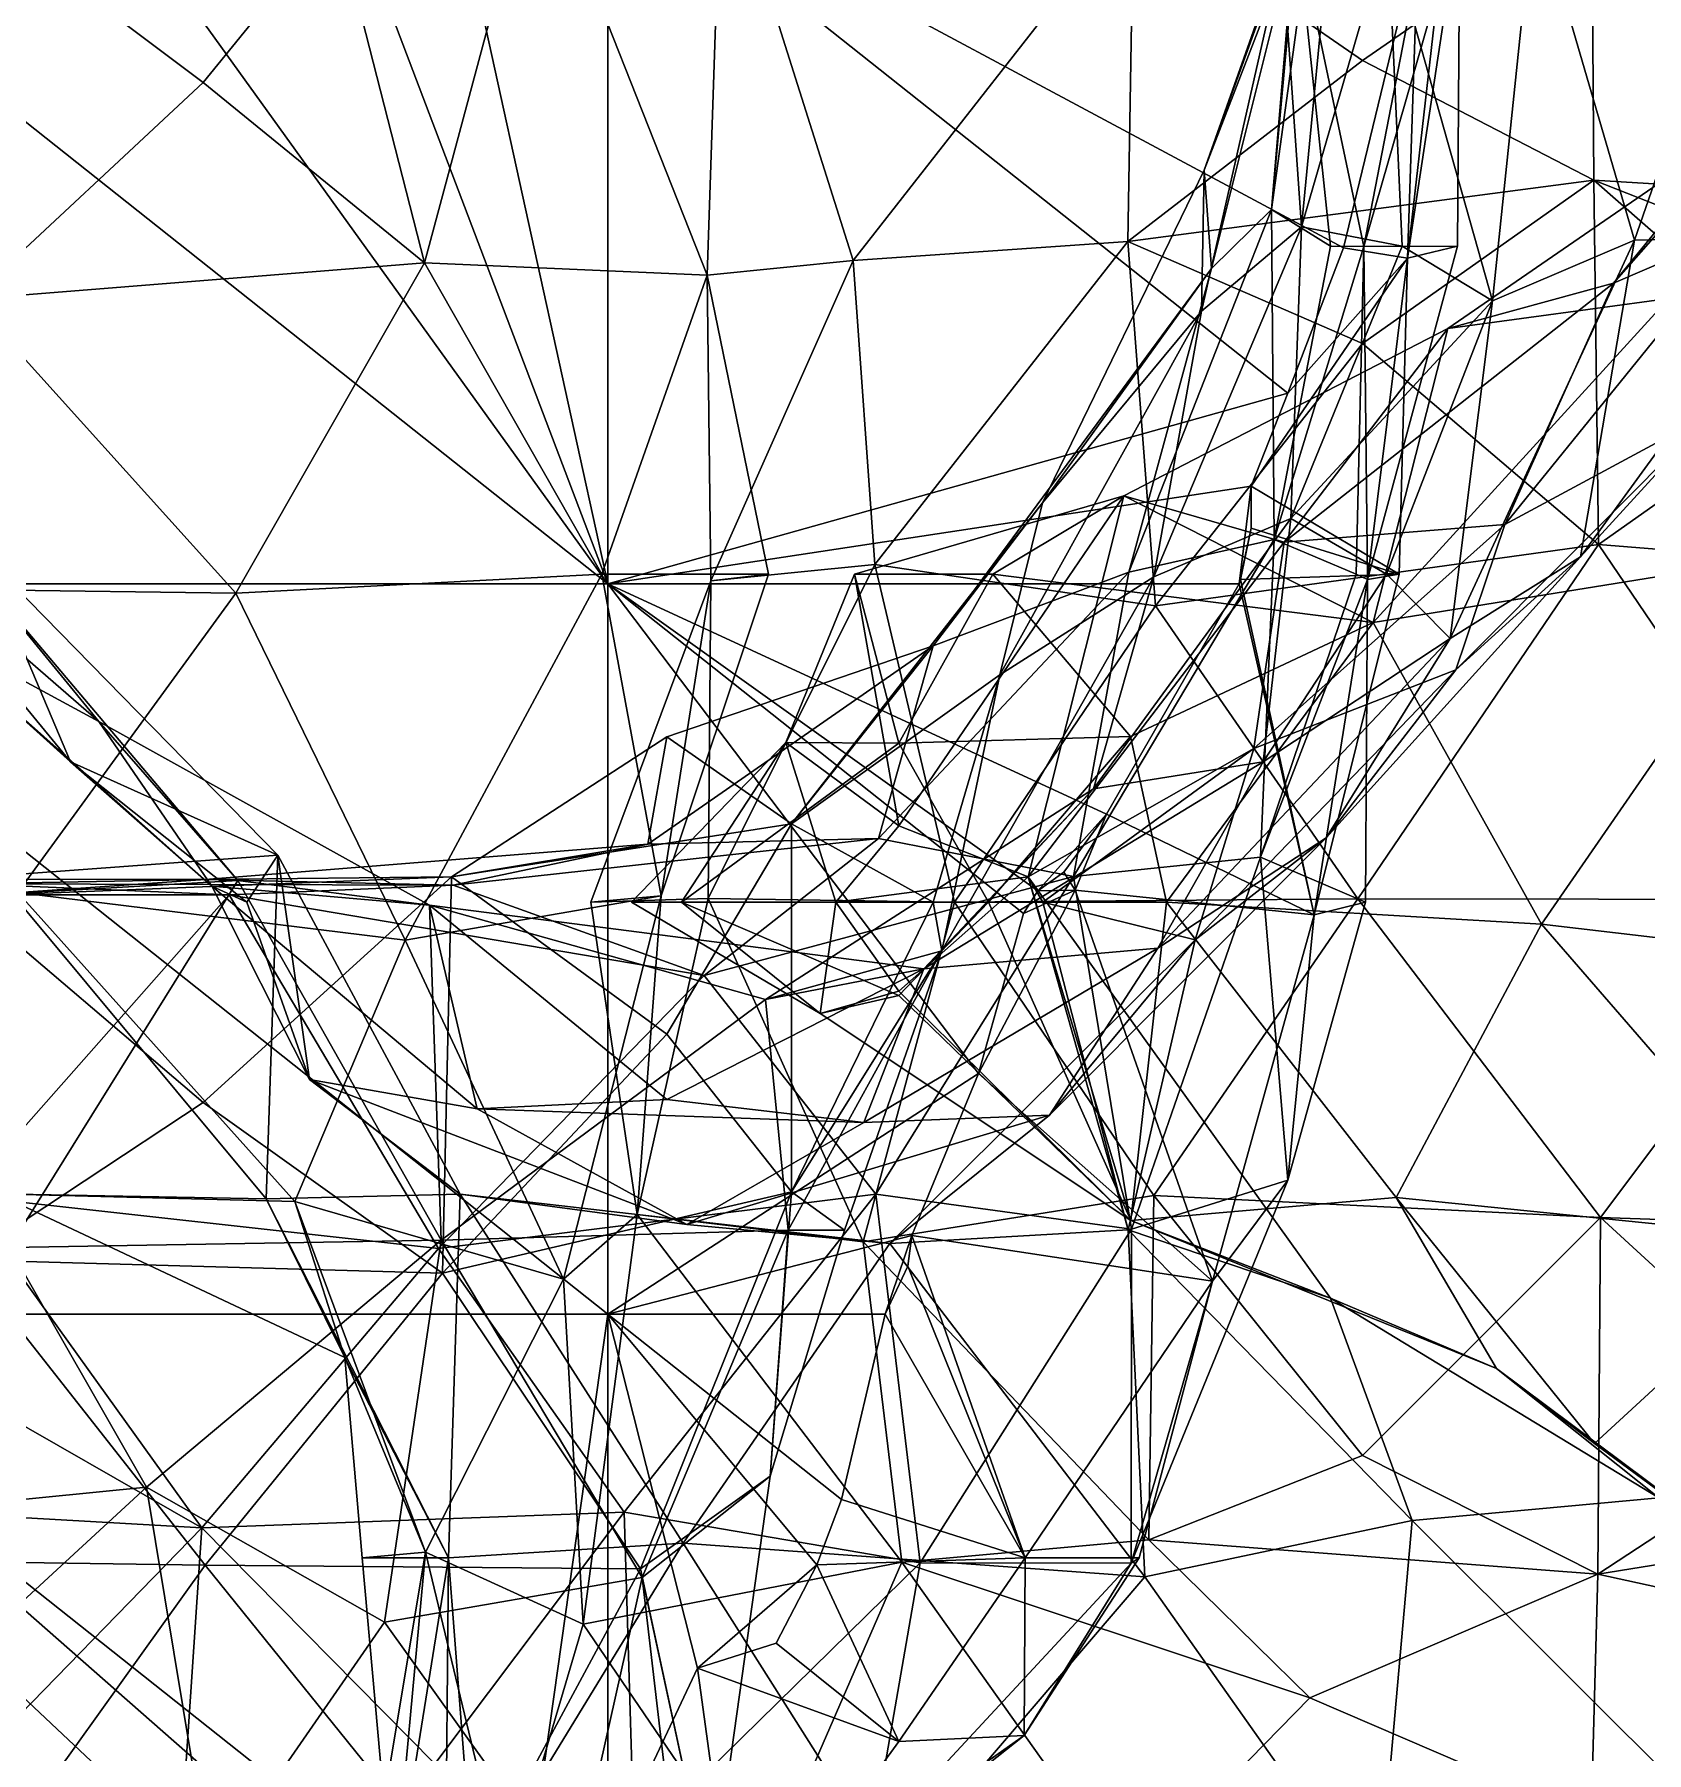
# Model space of a CAD drawing. Extents: x 290034 to 295698, y 4553723 to 4561693.
# Drawn here: x 290238.8 to 290326.4, y 4561230.5 to 4561323.9 of the extents above; entities that cross this region are included whole.
import ezdxf

# ---------------------------------------------------------------- set-up
doc = ezdxf.new("R2010")
doc.units = 0
doc.layers.add('Au_ppm_Pref_-_0_2', color=7, linetype='CONTINUOUS')

msp = doc.modelspace()

# ---------------------------------------------------------------- linework, layer by layer
at = {"layer": 'Au_ppm_Pref_-_0_2'}
for points in [[(290270, 4561294.012, 1648.831), (290220, 4561333.697, 1646.343), (290247.119, 4561325.808, 1648.089)], [(290270, 4561294.012, 1648.831), (290220, 4561294.012, 1647.18), (290220, 4561333.697, 1646.343)], [(290255.268, 4561330.165, 1551.186), (290260.049, 4561311.443, 1549.791), (290266.141, 4561334.202, 1545.408)], [(290266.141, 4561334.202, 1545.408), (290260.049, 4561311.443, 1549.791), (290275.393, 4561310.776, 1544.814)], [(290270, 4561333.697, 1649.985), (290270, 4561294.012, 1648.831), (290261.376, 4561333.301, 1649.345)], [(290266.141, 4561334.202, 1545.408), (290275.393, 4561310.776, 1544.814), (290276.178, 4561334.22, 1541.036)], [(290306.949, 4561304.37, 1650.063), (290270, 4561294.012, 1648.831), (290270, 4561333.697, 1649.985)], [(290270, 4561333.697, 1649.985), (290309.969, 4561312.273, 1650.477), (290306.949, 4561304.37, 1650.063)], [(290270, 4561333.697, 1649.985), (290314.035, 4561329.019, 1651.276), (290309.969, 4561312.273, 1650.477)], [(290275.393, 4561310.776, 1544.814), (290283.336, 4561311.576, 1538.518), (290276.178, 4561334.22, 1541.036)], [(290276.178, 4561334.22, 1541.036), (290283.336, 4561311.576, 1538.518), (290298.567, 4561331.048, 1538.215)], [(290270, 4561294.012, 1648.831), (290256.061, 4561330.746, 1648.884), (290261.376, 4561333.301, 1649.345)], [(290332.85, 4561333.057, 1579.101), (290325.779, 4561312.69, 1580.501), (290320.355, 4561331.296, 1585.054)], [(290325.779, 4561312.69, 1580.501), (290332.85, 4561333.057, 1579.101), (290335.528, 4561312.883, 1573.857)], [(290248.012, 4561321.242, 1553.138), (290234.832, 4561331.135, 1554.774), (290235.378, 4561309.471, 1553.041)], [(290248.012, 4561321.242, 1553.138), (290255.268, 4561330.165, 1551.186), (290234.832, 4561331.135, 1554.774)], [(290298.567, 4561331.048, 1538.215), (290283.336, 4561311.576, 1538.518), (290298.262, 4561312.606, 1532.056)], [(290298.567, 4561331.048, 1538.215), (290298.262, 4561312.606, 1532.056), (290311.008, 4561322.445, 1534.919)], [(290298.567, 4561331.048, 1538.215), (290311.008, 4561322.445, 1534.919), (290323.469, 4561331.074, 1538.187)], [(290323.566, 4561315.941, 1531.29), (290323.469, 4561331.074, 1538.187), (290311.008, 4561322.445, 1534.919)], [(290320.355, 4561331.296, 1585.054), (290318.074, 4561309.393, 1586.68), (290312.388, 4561329.556, 1592.202)], [(290320.355, 4561331.296, 1585.054), (290325.779, 4561312.69, 1580.501), (290318.074, 4561309.393, 1586.68)], [(290323.469, 4561331.074, 1538.187), (290340.819, 4561314.886, 1537.752), (290336.699, 4561330.386, 1544.207)], [(290323.469, 4561331.074, 1538.187), (290323.566, 4561315.941, 1531.29), (290340.819, 4561314.886, 1537.752)], [(290270, 4561294.012, 1648.831), (290247.119, 4561325.808, 1648.089), (290256.061, 4561330.746, 1648.884)], [(290260.049, 4561311.443, 1549.791), (290255.268, 4561330.165, 1551.186), (290248.012, 4561321.242, 1553.138)], [(290307.306, 4561329.2, 1615.242), (290307.237, 4561330.165, 1609.557), (290302.4, 4561316.478, 1609.557)], [(290302.4, 4561316.478, 1609.557), (290307.237, 4561330.165, 1609.557), (290306.656, 4561328.259, 1603.712)], [(290307.457, 4561329.568, 1627.271), (290308.232, 4561330.165, 1621.436), (290306.068, 4561314.345, 1622.143)], [(290306.068, 4561314.345, 1622.143), (290308.232, 4561330.165, 1621.436), (290307.306, 4561329.2, 1615.242)], [(290306.656, 4561328.259, 1603.712), (290309.305, 4561330.165, 1597.678), (290307.683, 4561313.41, 1598.104)], [(290307.457, 4561329.568, 1627.271), (290311.072, 4561312.342, 1633.3), (290314.542, 4561330.165, 1633.314)], [(290307.683, 4561313.41, 1598.104), (290309.305, 4561330.165, 1597.678), (290312.388, 4561329.556, 1592.202)], [(290314.542, 4561330.165, 1633.314), (290311.072, 4561312.342, 1633.3), (290316.29, 4561330.459, 1639.432)], [(290311.072, 4561312.342, 1633.3), (290316.159, 4561312.347, 1639.254), (290316.29, 4561330.459, 1639.432)], [(290316.159, 4561312.347, 1639.254), (290313.442, 4561311.711, 1645.478), (290316.29, 4561330.459, 1639.432)], [(290316.29, 4561330.459, 1639.432), (290313.442, 4561311.711, 1645.478), (290315.554, 4561330.165, 1645.193)], [(290313.442, 4561311.711, 1645.478), (290314.035, 4561329.019, 1651.276), (290315.554, 4561330.165, 1645.193)], [(290307.306, 4561329.2, 1615.242), (290302.4, 4561316.478, 1609.557), (290302.799, 4561311.148, 1615.285)], [(290302.799, 4561311.148, 1615.285), (290306.068, 4561314.345, 1622.143), (290307.306, 4561329.2, 1615.242)], [(290307.457, 4561329.568, 1627.271), (290306.068, 4561314.345, 1622.143), (290309.274, 4561312.347, 1627.375)], [(290307.457, 4561329.568, 1627.271), (290309.274, 4561312.347, 1627.375), (290311.072, 4561312.342, 1633.3)], [(290307.683, 4561313.41, 1598.104), (290312.388, 4561329.556, 1592.202), (290313.17, 4561312.347, 1591.739)], [(290309.969, 4561312.273, 1650.477), (290314.035, 4561329.019, 1651.276), (290313.442, 4561311.711, 1645.478)], [(290312.388, 4561329.556, 1592.202), (290318.074, 4561309.393, 1586.68), (290313.17, 4561312.347, 1591.739)], [(290302.253, 4561308.824, 1604.915), (290302.4, 4561316.478, 1609.557), (290306.656, 4561328.259, 1603.712)], [(290306.656, 4561328.259, 1603.712), (290307.683, 4561313.41, 1598.104), (290302.253, 4561308.824, 1604.915)], [(290331.597, 4561318.866, 1550.164), (290324.635, 4561310.344, 1556.203), (290339.323, 4561327.026, 1555.954)], [(290324.635, 4561310.344, 1556.203), (290331.885, 4561313.467, 1562.779), (290339.323, 4561327.026, 1555.954)], [(290323.566, 4561315.941, 1531.29), (290311.008, 4561322.445, 1534.919), (290298.262, 4561312.606, 1532.056)], [(290248.012, 4561321.242, 1553.138), (290235.378, 4561309.471, 1553.041), (290260.049, 4561311.443, 1549.791)], [(290327.647, 4561309.515, 1544.831), (290315.64, 4561307.886, 1551.126), (290331.597, 4561318.866, 1550.164)], [(290315.64, 4561307.886, 1551.126), (290324.635, 4561310.344, 1556.203), (290331.597, 4561318.866, 1550.164)], [(290302.4, 4561316.478, 1609.557), (290302.253, 4561308.824, 1604.915), (290293.626, 4561298.414, 1609.65)], [(290302.799, 4561311.148, 1615.285), (290302.4, 4561316.478, 1609.557), (290293.626, 4561298.414, 1609.65)], [(290311.008, 4561307.072, 1528.165), (290323.566, 4561315.941, 1531.29), (290298.262, 4561312.606, 1532.056)], [(290323.566, 4561315.941, 1531.29), (290311.008, 4561307.072, 1528.165), (290323.823, 4561296.149, 1527.717)], [(290323.823, 4561296.149, 1527.717), (290336.207, 4561304.868, 1528.9), (290323.566, 4561315.941, 1531.29)], [(290323.566, 4561315.941, 1531.29), (290336.207, 4561304.868, 1528.9), (290343.715, 4561308.016, 1533.317)], [(290323.566, 4561315.941, 1531.29), (290343.715, 4561308.016, 1533.317), (290340.819, 4561314.886, 1537.752)], [(290306.201, 4561296.422, 1628.028), (290306.068, 4561314.345, 1622.143), (290298.309, 4561294.647, 1621.388)], [(290306.068, 4561314.345, 1622.143), (290302.799, 4561311.148, 1615.285), (290298.309, 4561294.647, 1621.388)], [(290306.201, 4561296.422, 1628.028), (290309.274, 4561312.347, 1627.375), (290306.068, 4561314.345, 1622.143)], [(290302.253, 4561308.824, 1604.915), (290307.683, 4561313.41, 1598.104), (290299.665, 4561294.384, 1597.673)], [(290307.683, 4561313.41, 1598.104), (290307.11, 4561297.559, 1590.617), (290299.665, 4561294.384, 1597.673)], [(290307.683, 4561313.41, 1598.104), (290313.17, 4561312.347, 1591.739), (290307.11, 4561297.559, 1590.617)], [(290331.885, 4561313.467, 1562.779), (290324.635, 4561310.344, 1556.203), (290318.74, 4561297.238, 1563.318)], [(290330.011, 4561303.291, 1567.982), (290331.885, 4561313.467, 1562.779), (290318.74, 4561297.238, 1563.318)], [(290284.502, 4561295.055, 1531.043), (290298.262, 4561312.606, 1532.056), (290283.336, 4561311.576, 1538.518)], [(290299.754, 4561292.814, 1527.612), (290298.262, 4561312.606, 1532.056), (290284.502, 4561295.055, 1531.043)], [(290299.754, 4561292.814, 1527.612), (290311.008, 4561307.072, 1528.165), (290298.262, 4561312.606, 1532.056)], [(290309.274, 4561312.347, 1627.375), (290306.201, 4561296.422, 1628.028), (290311.072, 4561312.342, 1633.3)], [(290310.67, 4561294.529, 1633.314), (290311.072, 4561312.342, 1633.3), (290306.201, 4561296.422, 1628.028)], [(290306.949, 4561304.37, 1650.063), (290309.969, 4561312.273, 1650.477), (290313.442, 4561311.711, 1645.478)], [(290307.11, 4561297.559, 1590.617), (290313.17, 4561312.347, 1591.739), (290318.074, 4561309.393, 1586.68)], [(290310.67, 4561294.529, 1633.314), (290311.269, 4561294.24, 1639.316), (290311.072, 4561312.342, 1633.3)], [(290311.072, 4561312.342, 1633.3), (290311.269, 4561294.24, 1639.316), (290316.159, 4561312.347, 1639.254)], [(290311.269, 4561294.24, 1639.316), (290313.442, 4561311.711, 1645.478), (290316.159, 4561312.347, 1639.254)], [(290325.779, 4561312.69, 1580.501), (290315.771, 4561291.033, 1581.004), (290318.074, 4561309.393, 1586.68)], [(290315.771, 4561291.033, 1581.004), (290325.779, 4561312.69, 1580.501), (290322.846, 4561295.465, 1573.985)], [(290325.779, 4561312.69, 1580.501), (290335.528, 4561312.883, 1573.857), (290322.846, 4561295.465, 1573.985)], [(290335.528, 4561312.883, 1573.857), (290330.011, 4561303.291, 1567.982), (290322.846, 4561295.465, 1573.985)], [(290249.79, 4561293.496, 1550.475), (290260.049, 4561311.443, 1549.791), (290235.378, 4561309.471, 1553.041)], [(290269.684, 4561294.529, 1548.501), (290260.049, 4561311.443, 1549.791), (290249.79, 4561293.496, 1550.475)], [(290275.393, 4561310.776, 1544.814), (290260.049, 4561311.443, 1549.791), (290269.684, 4561294.529, 1548.501)], [(290275.393, 4561310.776, 1544.814), (290275.608, 4561294.161, 1538.463), (290283.336, 4561311.576, 1538.518)], [(290275.608, 4561294.161, 1538.463), (290284.502, 4561295.055, 1531.043), (290283.336, 4561311.576, 1538.518)], [(290304.964, 4561299.306, 1649.866), (290306.949, 4561304.37, 1650.063), (290313.442, 4561311.711, 1645.478)], [(290304.964, 4561299.306, 1649.866), (290313.442, 4561311.711, 1645.478), (290313.001, 4561294.529, 1645.193)], [(290311.269, 4561294.24, 1639.316), (290313.001, 4561294.529, 1645.193), (290313.442, 4561311.711, 1645.478)], [(290269.684, 4561294.529, 1548.501), (290278.726, 4561294.529, 1544.224), (290275.393, 4561310.776, 1544.814)], [(290278.726, 4561294.529, 1544.224), (290275.608, 4561294.161, 1538.463), (290275.393, 4561310.776, 1544.814)], [(290298.309, 4561294.647, 1621.388), (290302.799, 4561311.148, 1615.285), (290287.687, 4561290.63, 1615.009)], [(290302.799, 4561311.148, 1615.285), (290293.626, 4561298.414, 1609.65), (290287.687, 4561290.63, 1615.009)], [(290315.64, 4561307.886, 1551.126), (290306.747, 4561296.268, 1556.924), (290324.635, 4561310.344, 1556.203)], [(290318.74, 4561297.238, 1563.318), (290324.635, 4561310.344, 1556.203), (290306.747, 4561296.268, 1556.924)], [(290235.378, 4561309.471, 1553.041), (290222.507, 4561293.858, 1552.229), (290249.79, 4561293.496, 1550.475)], [(290307.11, 4561297.559, 1590.617), (290318.074, 4561309.393, 1586.68), (290312.309, 4561294.529, 1585.8)], [(290334.629, 4561295.616, 1543.065), (290311.58, 4561291.908, 1545.382), (290327.647, 4561309.515, 1544.831)], [(290311.58, 4561291.908, 1545.382), (290315.64, 4561307.886, 1551.126), (290327.647, 4561309.515, 1544.831)], [(290318.074, 4561309.393, 1586.68), (290315.771, 4561291.033, 1581.004), (290312.309, 4561294.529, 1585.8)], [(290293.626, 4561298.414, 1609.65), (290302.253, 4561308.824, 1604.915), (290291.293, 4561289.054, 1604.506)], [(290302.253, 4561308.824, 1604.915), (290299.665, 4561294.384, 1597.673), (290291.293, 4561289.054, 1604.506)], [(290315.64, 4561307.886, 1551.126), (290311.58, 4561291.908, 1545.382), (290298.038, 4561298.785, 1550.277)], [(290306.747, 4561296.268, 1556.924), (290315.64, 4561307.886, 1551.126), (290298.038, 4561298.785, 1550.277)], [(290311.008, 4561307.072, 1528.165), (290299.754, 4561292.814, 1527.612), (290323.823, 4561296.149, 1527.717)], [(290323.823, 4561296.149, 1527.717), (290343.859, 4561294.529, 1528.738), (290336.207, 4561304.868, 1528.9)], [(290306.949, 4561304.37, 1650.063), (290304.964, 4561299.306, 1649.866), (290270, 4561294.012, 1648.831)], [(290322.846, 4561295.465, 1573.985), (290330.011, 4561303.291, 1567.982), (290316.068, 4561289.342, 1567.078)], [(290316.068, 4561289.342, 1567.078), (290330.011, 4561303.291, 1567.982), (290318.74, 4561297.238, 1563.318)], [(290228.258, 4561299.602, 1574.865), (290232.374, 4561291.926, 1579.847), (290240.809, 4561284.342, 1573.921)], [(290228.258, 4561299.602, 1574.865), (290240.809, 4561284.342, 1573.921), (290235.988, 4561295.672, 1567.874)], [(290304.964, 4561299.306, 1649.866), (290304.299, 4561294.012, 1649.695), (290270, 4561294.012, 1648.831)], [(290304.964, 4561299.306, 1649.866), (290304.956, 4561297.026, 1649.799), (290304.299, 4561294.012, 1649.695)], [(290313.001, 4561294.529, 1645.193), (290304.956, 4561297.026, 1649.799), (290304.964, 4561299.306, 1649.866)], [(290242.349, 4561286.52, 1585.8), (290228.004, 4561298.965, 1584.962), (290235.109, 4561295.368, 1591.799)], [(290228.004, 4561298.965, 1584.962), (290242.349, 4561286.52, 1585.8), (290232.374, 4561291.926, 1579.847)], [(290293.626, 4561298.414, 1609.65), (290291.293, 4561289.054, 1604.506), (290279.974, 4561280.957, 1608.221)], [(290279.974, 4561280.957, 1608.221), (290287.687, 4561290.63, 1615.009), (290293.626, 4561298.414, 1609.65)], [(290283.411, 4561294.529, 1550.164), (290285.81, 4561280.85, 1551.543), (290298.038, 4561298.785, 1550.277)], [(290283.411, 4561294.529, 1550.164), (290298.038, 4561298.785, 1550.277), (290290.929, 4561294.529, 1546.637)], [(290298.038, 4561298.785, 1550.277), (290285.81, 4561280.85, 1551.543), (290292.847, 4561278.086, 1556.637)], [(290290.929, 4561294.529, 1546.637), (290298.038, 4561298.785, 1550.277), (290311.58, 4561291.908, 1545.382)], [(290298.038, 4561298.785, 1550.277), (290292.847, 4561278.086, 1556.637), (290306.747, 4561296.268, 1556.924)], [(290296.389, 4561282.861, 1590.641), (290299.665, 4561294.384, 1597.673), (290307.11, 4561297.559, 1590.617)], [(290296.389, 4561282.861, 1590.641), (290307.11, 4561297.559, 1590.617), (290305.615, 4561284.339, 1585.8)], [(290306.747, 4561296.268, 1556.924), (290305.101, 4561285.066, 1562.042), (290318.74, 4561297.238, 1563.318)], [(290305.101, 4561285.066, 1562.042), (290316.068, 4561289.342, 1567.078), (290318.74, 4561297.238, 1563.318)], [(290307.11, 4561297.559, 1590.617), (290312.309, 4561294.529, 1585.8), (290305.615, 4561284.339, 1585.8)], [(290306.747, 4561296.268, 1556.924), (290292.847, 4561278.086, 1556.637), (290305.101, 4561285.066, 1562.042)], [(290305.459, 4561279.146, 1634.05), (290306.201, 4561296.422, 1628.028), (290295.309, 4561278.109, 1627.805)], [(290306.201, 4561296.422, 1628.028), (290298.309, 4561294.647, 1621.388), (290295.309, 4561278.109, 1627.805)], [(290304.956, 4561297.026, 1649.799), (290304.377, 4561294.241, 1649.704), (290304.299, 4561294.012, 1649.695)], [(290304.377, 4561294.241, 1649.704), (290304.956, 4561297.026, 1649.799), (290313.001, 4561294.529, 1645.193)], [(290310.67, 4561294.529, 1633.314), (290306.201, 4561296.422, 1628.028), (290305.459, 4561279.146, 1634.05)], [(290249.897, 4561277.889, 1592.327), (290235.109, 4561295.368, 1591.799), (290229.553, 4561276.711, 1596.768)], [(290249.897, 4561277.889, 1592.327), (290242.349, 4561286.52, 1585.8), (290235.109, 4561295.368, 1591.799)], [(290252.077, 4561279.266, 1567.71), (290235.988, 4561295.672, 1567.874), (290240.809, 4561284.342, 1573.921)], [(290252.077, 4561279.266, 1567.71), (290236.803, 4561278.145, 1561.067), (290235.988, 4561295.672, 1567.874)], [(290310.745, 4561276.886, 1527.925), (290323.823, 4561296.149, 1527.717), (290299.754, 4561292.814, 1527.612)], [(290322.846, 4561295.465, 1573.985), (290309.031, 4561280.199, 1573.814), (290315.771, 4561291.033, 1581.004)], [(290322.846, 4561295.465, 1573.985), (290316.068, 4561289.342, 1567.078), (290309.031, 4561280.199, 1573.814)], [(290310.745, 4561276.886, 1527.925), (290336.9, 4561276.845, 1527.59), (290323.823, 4561296.149, 1527.717)], [(290320.74, 4561275.522, 1543.741), (290311.58, 4561291.908, 1545.382), (290334.629, 4561295.616, 1543.065)], [(290320.74, 4561275.522, 1543.741), (290334.629, 4561295.616, 1543.065), (290347.481, 4561272.382, 1542.157)], [(290323.823, 4561296.149, 1527.717), (290336.9, 4561276.845, 1527.59), (290343.859, 4561294.529, 1528.738)], [(290249.79, 4561293.496, 1550.475), (290258.999, 4561274.645, 1549.14), (290269.684, 4561294.529, 1548.501)], [(290272.906, 4561277.05, 1544.065), (290269.684, 4561294.529, 1548.501), (290258.999, 4561274.645, 1549.14)], [(290278.726, 4561294.529, 1544.224), (290269.684, 4561294.529, 1548.501), (290272.906, 4561277.05, 1544.065)], [(290278.726, 4561294.529, 1544.224), (290272.906, 4561277.05, 1544.065), (290275.608, 4561294.161, 1538.463)], [(290275.457, 4561276.917, 1532.503), (290288.839, 4561276.711, 1527.835), (290284.502, 4561295.055, 1531.043)], [(290275.457, 4561276.917, 1532.503), (290284.502, 4561295.055, 1531.043), (290275.608, 4561294.161, 1538.463)], [(290283.411, 4561294.529, 1550.164), (290279.68, 4561285.38, 1550.164), (290285.81, 4561280.85, 1551.543)], [(290283.411, 4561294.529, 1550.164), (290285.81, 4561285.353, 1547.283), (290279.68, 4561285.38, 1550.164)], [(290283.411, 4561294.529, 1550.164), (290290.929, 4561294.529, 1546.637), (290285.81, 4561285.353, 1547.283)], [(290288.839, 4561276.711, 1527.835), (290299.754, 4561292.814, 1527.612), (290284.502, 4561295.055, 1531.043)], [(290298.309, 4561294.647, 1621.388), (290287.687, 4561290.63, 1615.009), (290284.709, 4561280.163, 1622.067)], [(290295.309, 4561278.109, 1627.805), (290298.309, 4561294.647, 1621.388), (290284.709, 4561280.163, 1622.067)], [(290285.81, 4561285.353, 1547.283), (290290.929, 4561294.529, 1546.637), (290298.409, 4561285.719, 1547.227)], [(290291.293, 4561289.054, 1604.506), (290299.665, 4561294.384, 1597.673), (290288.154, 4561274.07, 1597.785)], [(290296.389, 4561282.861, 1590.641), (290288.154, 4561274.07, 1597.785), (290299.665, 4561294.384, 1597.673)], [(290290.929, 4561294.529, 1546.637), (290311.58, 4561291.908, 1545.382), (290298.409, 4561285.719, 1547.227)], [(290308.388, 4561276.024, 1644.962), (290304.377, 4561294.241, 1649.704), (290313.001, 4561294.529, 1645.193)], [(290310.67, 4561294.529, 1633.314), (290305.459, 4561279.146, 1634.05), (290311.269, 4561294.24, 1639.316)], [(290312.309, 4561294.529, 1585.8), (290315.771, 4561291.033, 1581.004), (290305.615, 4561284.339, 1585.8)], [(290308.388, 4561276.024, 1644.962), (290313.001, 4561294.529, 1645.193), (290311.269, 4561294.24, 1639.316)], [(290220, 4561294.012, 1647.18), (290270, 4561294.012, 1648.831), (290270, 4561254.327, 1649.967)], [(290270, 4561254.327, 1649.967), (290220, 4561254.327, 1649.611), (290220, 4561294.012, 1647.18)], [(290249.79, 4561293.496, 1550.475), (290222.507, 4561293.858, 1552.229), (290237.953, 4561277.227, 1550.838)], [(290258.999, 4561274.645, 1549.14), (290249.79, 4561293.496, 1550.475), (290237.953, 4561277.227, 1550.838)], [(290275.457, 4561276.917, 1532.503), (290275.608, 4561294.161, 1538.463), (290269.074, 4561276.711, 1538.285)], [(290269.074, 4561276.711, 1538.285), (290275.608, 4561294.161, 1538.463), (290272.906, 4561277.05, 1544.065)], [(290292.586, 4561276.086, 1650.636), (290290.136, 4561267.397, 1650.744), (290270, 4561294.012, 1648.831)], [(290270, 4561254.327, 1649.967), (290270, 4561294.012, 1648.831), (290290.136, 4561267.397, 1650.744)], [(290293.368, 4561277.325, 1650.57), (290292.586, 4561276.086, 1650.636), (290270, 4561294.012, 1648.831)], [(290304.299, 4561294.012, 1649.695), (290297.091, 4561281.484, 1650.377), (290270, 4561294.012, 1648.831)], [(290270, 4561294.012, 1648.831), (290297.091, 4561281.484, 1650.377), (290293.368, 4561277.325, 1650.57)], [(290304.299, 4561294.012, 1649.695), (290308.388, 4561276.024, 1644.962), (290297.091, 4561281.484, 1650.377)], [(290304.377, 4561294.241, 1649.704), (290308.388, 4561276.024, 1644.962), (290304.299, 4561294.012, 1649.695)], [(290305.459, 4561279.146, 1634.05), (290311.17, 4561276.711, 1639.254), (290311.269, 4561294.24, 1639.316)], [(290308.388, 4561276.024, 1644.962), (290311.269, 4561294.24, 1639.316), (290311.17, 4561276.711, 1639.254)], [(290310.745, 4561276.886, 1527.925), (290299.754, 4561292.814, 1527.612), (290288.839, 4561276.711, 1527.835)], [(290232.374, 4561291.926, 1579.847), (290242.349, 4561286.52, 1585.8), (290248.488, 4561277.577, 1579.764)], [(290240.809, 4561284.342, 1573.921), (290232.374, 4561291.926, 1579.847), (290248.488, 4561277.577, 1579.764)], [(290298.409, 4561285.719, 1547.227), (290311.58, 4561291.908, 1545.382), (290300.362, 4561276.711, 1545.145)], [(290320.74, 4561275.522, 1543.741), (290300.362, 4561276.711, 1545.145), (290311.58, 4561291.908, 1545.382)], [(290315.771, 4561291.033, 1581.004), (290299.887, 4561274.208, 1579.479), (290305.615, 4561284.339, 1585.8)], [(290315.771, 4561291.033, 1581.004), (290309.031, 4561280.199, 1573.814), (290299.887, 4561274.208, 1579.479)], [(290272.177, 4561279.861, 1616.059), (290287.687, 4561290.63, 1615.009), (290273.211, 4561285.697, 1612.501)], [(290272.177, 4561279.861, 1616.059), (290284.709, 4561280.163, 1622.067), (290287.687, 4561290.63, 1615.009)], [(290273.211, 4561285.697, 1612.501), (290287.687, 4561290.63, 1615.009), (290279.974, 4561280.957, 1608.221)], [(290287.685, 4561276.711, 1603.618), (290279.974, 4561280.957, 1608.221), (290291.293, 4561289.054, 1604.506)], [(290291.293, 4561289.054, 1604.506), (290288.154, 4561274.07, 1597.785), (290287.685, 4561276.711, 1603.618)], [(290309.031, 4561280.199, 1573.814), (290316.068, 4561289.342, 1567.078), (290301.913, 4561274.669, 1568.539)], [(290316.068, 4561289.342, 1567.078), (290305.101, 4561285.066, 1562.042), (290301.913, 4561274.669, 1568.539)], [(290249.897, 4561277.889, 1592.327), (290260.314, 4561276.543, 1585.693), (290242.349, 4561286.52, 1585.8)], [(290248.488, 4561277.577, 1579.764), (290242.349, 4561286.52, 1585.8), (290260.314, 4561276.543, 1585.693)], [(290261.512, 4561278.087, 1608.705), (290273.211, 4561285.697, 1612.501), (290279.974, 4561280.957, 1608.221)], [(290261.512, 4561278.087, 1608.705), (290272.177, 4561279.861, 1616.059), (290273.211, 4561285.697, 1612.501)], [(290279.68, 4561285.38, 1550.164), (290271.289, 4561276.711, 1550.164), (290282.391, 4561276.711, 1551.776)], [(290279.68, 4561285.38, 1550.164), (290274.007, 4561276.711, 1544.6), (290271.289, 4561276.711, 1550.164)], [(290279.68, 4561285.38, 1550.164), (290285.81, 4561285.353, 1547.283), (290274.007, 4561276.711, 1544.6)], [(290274.007, 4561276.711, 1544.6), (290285.81, 4561285.353, 1547.283), (290290.681, 4561276.711, 1547.868)], [(290279.68, 4561285.38, 1550.164), (290282.391, 4561276.711, 1551.776), (290285.81, 4561280.85, 1551.543)], [(290285.81, 4561285.353, 1547.283), (290298.409, 4561285.719, 1547.227), (290290.681, 4561276.711, 1547.868)], [(290300.362, 4561276.711, 1545.145), (290290.681, 4561276.711, 1547.868), (290298.409, 4561285.719, 1547.227)], [(290292.847, 4561278.086, 1556.637), (290293.646, 4561276.711, 1560.592), (290305.101, 4561285.066, 1562.042)], [(290293.646, 4561276.711, 1560.592), (290301.913, 4561274.669, 1568.539), (290305.101, 4561285.066, 1562.042)], [(290252.077, 4561279.266, 1567.71), (290240.809, 4561284.342, 1573.921), (290250.385, 4561276.711, 1573.921)], [(290248.488, 4561277.577, 1579.764), (290250.385, 4561276.711, 1573.921), (290240.809, 4561284.342, 1573.921)], [(290305.615, 4561284.339, 1585.8), (290287.172, 4561273.093, 1585.967), (290296.389, 4561282.861, 1590.641)], [(290287.172, 4561273.093, 1585.967), (290305.615, 4561284.339, 1585.8), (290299.887, 4561274.208, 1579.479)], [(290278.578, 4561271.42, 1590.844), (290288.154, 4561274.07, 1597.785), (290296.389, 4561282.861, 1590.641)], [(290278.578, 4561271.42, 1590.844), (290296.389, 4561282.861, 1590.641), (290287.172, 4561273.093, 1585.967)], [(290293.368, 4561277.325, 1650.57), (290297.091, 4561281.484, 1650.377), (290294.784, 4561278.335, 1650.536)], [(290297.091, 4561281.484, 1650.377), (290295.386, 4561277.357, 1650.337), (290294.784, 4561278.335, 1650.536)], [(290308.388, 4561276.024, 1644.962), (290295.386, 4561277.357, 1650.337), (290297.091, 4561281.484, 1650.377)], [(290261.512, 4561278.087, 1608.705), (290279.974, 4561280.957, 1608.221), (290273.211, 4561269.532, 1606.011)], [(290279.98, 4561260.967, 1602.852), (290273.211, 4561269.532, 1606.011), (290279.974, 4561280.957, 1608.221)], [(290287.685, 4561276.711, 1603.618), (290279.98, 4561260.967, 1602.852), (290279.974, 4561280.957, 1608.221)], [(290285.81, 4561280.85, 1551.543), (290282.391, 4561276.711, 1551.776), (290292.847, 4561278.086, 1556.637)], [(290248.119, 4561277.933, 1615.406), (290261.604, 4561277.63, 1621.802), (290272.177, 4561279.861, 1616.059)], [(290248.119, 4561277.933, 1615.406), (290272.177, 4561279.861, 1616.059), (290261.512, 4561278.087, 1608.705)], [(290261.604, 4561277.63, 1621.802), (290275.235, 4561272.728, 1626.327), (290284.709, 4561280.163, 1622.067)], [(290261.604, 4561277.63, 1621.802), (290284.709, 4561280.163, 1622.067), (290272.177, 4561279.861, 1616.059)], [(290284.709, 4561280.163, 1622.067), (290275.235, 4561272.728, 1626.327), (290295.309, 4561278.109, 1627.805)], [(290309.031, 4561280.199, 1573.814), (290293.992, 4561265.141, 1573.921), (290299.887, 4561274.208, 1579.479)], [(290293.992, 4561265.141, 1573.921), (290309.031, 4561280.199, 1573.814), (290301.913, 4561274.669, 1568.539)], [(290252.077, 4561279.266, 1567.71), (290251.443, 4561260.586, 1561.323), (290236.803, 4561278.145, 1561.067)], [(290252.077, 4561279.266, 1567.71), (290250.385, 4561276.711, 1573.921), (290253.8, 4561267.078, 1573.921)], [(290252.077, 4561279.266, 1567.71), (290261.987, 4561260.842, 1567.481), (290251.443, 4561260.586, 1561.323)], [(290252.077, 4561279.266, 1567.71), (290253.8, 4561267.078, 1573.921), (290261.987, 4561260.842, 1567.481)], [(290305.459, 4561279.146, 1634.05), (290295.309, 4561278.109, 1627.805), (290298.453, 4561258.935, 1633.289)], [(290305.459, 4561279.146, 1634.05), (290298.453, 4561258.935, 1633.289), (290306.958, 4561261.61, 1639.254)], [(290305.459, 4561279.146, 1634.05), (290306.958, 4561261.61, 1639.254), (290311.17, 4561276.711, 1639.254)], [(290221.427, 4561277.971, 1615.268), (290235.302, 4561277.7, 1621.447), (290248.119, 4561277.933, 1615.406)], [(290221.427, 4561277.971, 1615.268), (290248.119, 4561277.933, 1615.406), (290234.872, 4561277.021, 1608.856)], [(290222.557, 4561277.11, 1627.84), (290249.436, 4561277.114, 1627.573), (290235.302, 4561277.7, 1621.447)], [(290249.897, 4561277.889, 1592.327), (290229.553, 4561276.711, 1596.768), (290237.49, 4561257.942, 1593.059)], [(290248.012, 4561265.83, 1607.245), (290234.872, 4561277.021, 1608.856), (290261.512, 4561278.087, 1608.705)], [(290248.119, 4561277.933, 1615.406), (290261.512, 4561278.087, 1608.705), (290234.872, 4561277.021, 1608.856)], [(290235.302, 4561277.7, 1621.447), (290261.604, 4561277.63, 1621.802), (290248.119, 4561277.933, 1615.406)], [(290235.302, 4561277.7, 1621.447), (290249.436, 4561277.114, 1627.573), (290261.604, 4561277.63, 1621.802)], [(290236.803, 4561278.145, 1561.067), (290251.443, 4561260.586, 1561.323), (290236.821, 4561260.853, 1556.103)], [(290249.897, 4561277.889, 1592.327), (290237.49, 4561257.942, 1593.059), (290260.955, 4561258.345, 1591.562)], [(290261.027, 4561256.545, 1605.899), (290248.012, 4561265.83, 1607.245), (290261.512, 4561278.087, 1608.705)], [(290248.488, 4561277.577, 1579.764), (290260.314, 4561276.543, 1585.693), (290262.907, 4561265.478, 1578.748)], [(290248.488, 4561277.577, 1579.764), (290262.907, 4561265.478, 1578.748), (290253.8, 4561267.078, 1573.921)], [(290248.488, 4561277.577, 1579.764), (290253.8, 4561267.078, 1573.921), (290250.385, 4561276.711, 1573.921)], [(290249.436, 4561277.114, 1627.573), (290275.235, 4561272.728, 1626.327), (290261.604, 4561277.63, 1621.802)], [(290260.955, 4561258.345, 1591.562), (290260.314, 4561276.543, 1585.693), (290249.897, 4561277.889, 1592.327)], [(290261.512, 4561278.087, 1608.705), (290273.211, 4561269.532, 1606.011), (290261.027, 4561256.545, 1605.899)], [(290295.309, 4561278.109, 1627.805), (290275.235, 4561272.728, 1626.327), (290284.567, 4561260.851, 1628.614)], [(290282.391, 4561276.711, 1551.776), (290285.81, 4561271.874, 1551.776), (290292.847, 4561278.086, 1556.637)], [(290295.309, 4561278.109, 1627.805), (290284.567, 4561260.851, 1628.614), (290298.453, 4561258.935, 1633.289)], [(290285.81, 4561271.874, 1551.776), (290298.423, 4561259.404, 1550.27), (290292.847, 4561278.086, 1556.637)], [(290292.847, 4561278.086, 1556.637), (290298.423, 4561259.404, 1550.27), (290309.276, 4561255.183, 1555.784)], [(290309.276, 4561255.183, 1555.784), (290298.275, 4561258.904, 1562.096), (290292.847, 4561278.086, 1556.637)], [(290293.646, 4561276.711, 1560.592), (290292.847, 4561278.086, 1556.637), (290298.275, 4561258.904, 1562.096)], [(290295.386, 4561277.357, 1650.337), (290293.368, 4561277.325, 1650.57), (290294.784, 4561278.335, 1650.536)], [(290222.557, 4561277.11, 1627.84), (290234.969, 4561260.754, 1629.495), (290249.436, 4561277.114, 1627.573)], [(290234.872, 4561277.021, 1608.856), (290248.012, 4561265.83, 1607.245), (290235.06, 4561257.274, 1605.308)], [(290234.969, 4561260.754, 1629.495), (290260.797, 4561257.898, 1629.244), (290249.436, 4561277.114, 1627.573)], [(290236.821, 4561260.853, 1556.103), (290253.002, 4561260.449, 1551.428), (290237.953, 4561277.227, 1550.838)], [(290237.953, 4561277.227, 1550.838), (290253.002, 4561260.449, 1551.428), (290258.999, 4561274.645, 1549.14)], [(290249.436, 4561277.114, 1627.573), (290260.797, 4561257.898, 1629.244), (290275.235, 4561272.728, 1626.327)], [(290272.906, 4561277.05, 1544.065), (290258.999, 4561274.645, 1549.14), (290267.591, 4561256.215, 1545.104)], [(290272.906, 4561277.05, 1544.065), (290267.591, 4561256.215, 1545.104), (290271.596, 4561259.739, 1537.933)], [(290269.074, 4561276.711, 1538.285), (290272.906, 4561277.05, 1544.065), (290271.596, 4561259.739, 1537.933)], [(290275.457, 4561276.917, 1532.503), (290269.074, 4561276.711, 1538.285), (290271.596, 4561259.739, 1537.933)], [(290274.007, 4561276.711, 1544.6), (290281.534, 4561270.665, 1550.164), (290271.289, 4561276.711, 1550.164)], [(290271.289, 4561276.711, 1550.164), (290281.534, 4561270.665, 1550.164), (290282.391, 4561276.711, 1551.776)], [(290275.457, 4561276.917, 1532.503), (290271.596, 4561259.739, 1537.933), (290283.872, 4561258.254, 1530.862)], [(290274.007, 4561276.711, 1544.6), (290285.81, 4561271.63, 1548.47), (290281.534, 4561270.665, 1550.164)], [(290274.007, 4561276.711, 1544.6), (290290.681, 4561276.711, 1547.868), (290285.81, 4561271.63, 1548.47)], [(290283.872, 4561258.254, 1530.862), (290288.839, 4561276.711, 1527.835), (290275.457, 4561276.917, 1532.503)], [(290287.685, 4561276.711, 1603.618), (290288.154, 4561274.07, 1597.785), (290279.98, 4561260.967, 1602.852)], [(290281.534, 4561270.665, 1550.164), (290285.81, 4561271.874, 1551.776), (290282.391, 4561276.711, 1551.776)], [(290299.67, 4561260.773, 1527.627), (290288.839, 4561276.711, 1527.835), (290283.872, 4561258.254, 1530.862)], [(290285.81, 4561271.63, 1548.47), (290290.681, 4561276.711, 1547.868), (290298.423, 4561259.404, 1550.27)], [(290310.745, 4561276.886, 1527.925), (290288.839, 4561276.711, 1527.835), (290299.67, 4561260.773, 1527.627)], [(290295.386, 4561277.357, 1650.337), (290290.136, 4561267.397, 1650.744), (290292.586, 4561276.086, 1650.636)], [(290295.386, 4561277.357, 1650.337), (290302.853, 4561256.108, 1645.518), (290290.136, 4561267.397, 1650.744)], [(290290.681, 4561276.711, 1547.868), (290300.362, 4561276.711, 1545.145), (290298.423, 4561259.404, 1550.27)], [(290293.368, 4561277.325, 1650.57), (290295.386, 4561277.357, 1650.337), (290292.586, 4561276.086, 1650.636)], [(290301.913, 4561274.669, 1568.539), (290293.646, 4561276.711, 1560.592), (290298.275, 4561258.904, 1562.096)], [(290308.388, 4561276.024, 1644.962), (290302.853, 4561256.108, 1645.518), (290295.386, 4561277.357, 1650.337)], [(290300.362, 4561276.711, 1545.145), (290312.829, 4561260.668, 1545.675), (290298.423, 4561259.404, 1550.27)], [(290310.745, 4561276.886, 1527.925), (290299.67, 4561260.773, 1527.627), (290323.929, 4561259.567, 1527.421)], [(290320.74, 4561275.522, 1543.741), (290312.829, 4561260.668, 1545.675), (290300.362, 4561276.711, 1545.145)], [(290308.388, 4561276.024, 1644.962), (290311.17, 4561276.711, 1639.254), (290306.958, 4561261.61, 1639.254)], [(290310.745, 4561276.886, 1527.925), (290323.929, 4561259.567, 1527.421), (290336.9, 4561276.845, 1527.59)], [(290323.929, 4561259.567, 1527.421), (290344.369, 4561258.893, 1528.498), (290336.9, 4561276.845, 1527.59)], [(290260.314, 4561276.543, 1585.693), (290260.955, 4561258.345, 1591.562), (290278.578, 4561271.42, 1590.844)], [(290260.314, 4561276.543, 1585.693), (290278.578, 4561271.42, 1590.844), (290287.172, 4561273.093, 1585.967)], [(290262.907, 4561265.478, 1578.748), (290260.314, 4561276.543, 1585.693), (290273.211, 4561265.986, 1583.435)], [(290260.314, 4561276.543, 1585.693), (290287.172, 4561273.093, 1585.967), (290273.211, 4561265.986, 1583.435)], [(290308.388, 4561276.024, 1644.962), (290306.958, 4561261.61, 1639.254), (290302.853, 4561256.108, 1645.518)], [(290320.74, 4561275.522, 1543.741), (290335.621, 4561258.349, 1543.949), (290312.829, 4561260.668, 1545.675)], [(290320.74, 4561275.522, 1543.741), (290347.481, 4561272.382, 1542.157), (290335.621, 4561258.349, 1543.949)], [(290267.591, 4561256.215, 1545.104), (290258.999, 4561274.645, 1549.14), (290253.002, 4561260.449, 1551.428)], [(290278.578, 4561271.42, 1590.844), (290279.81, 4561258.893, 1594.568), (290288.154, 4561274.07, 1597.785)], [(290279.81, 4561258.893, 1594.568), (290282.87, 4561258.893, 1597.678), (290288.154, 4561274.07, 1597.785)], [(290282.87, 4561258.893, 1597.678), (290279.98, 4561260.967, 1602.852), (290288.154, 4561274.07, 1597.785)], [(290283.919, 4561264.731, 1578.806), (290287.172, 4561273.093, 1585.967), (290299.887, 4561274.208, 1579.479)], [(290293.992, 4561265.141, 1573.921), (290283.919, 4561264.731, 1578.806), (290299.887, 4561274.208, 1579.479)], [(290285.327, 4561258.169, 1568.07), (290293.992, 4561265.141, 1573.921), (290301.913, 4561274.669, 1568.539)], [(290298.275, 4561258.904, 1562.096), (290285.327, 4561258.169, 1568.07), (290301.913, 4561274.669, 1568.539)], [(290273.211, 4561265.986, 1583.435), (290287.172, 4561273.093, 1585.967), (290283.919, 4561264.731, 1578.806)], [(290260.797, 4561257.898, 1629.244), (290284.567, 4561260.851, 1628.614), (290275.235, 4561272.728, 1626.327)], [(290260.955, 4561258.345, 1591.562), (290279.81, 4561258.893, 1594.568), (290278.578, 4561271.42, 1590.844)], [(290281.534, 4561270.665, 1550.164), (290298.423, 4561259.404, 1550.27), (290285.81, 4561271.874, 1551.776)], [(290285.81, 4561271.63, 1548.47), (290298.423, 4561259.404, 1550.27), (290281.534, 4561270.665, 1550.164)], [(290279.98, 4561260.967, 1602.852), (290261.027, 4561256.545, 1605.899), (290273.211, 4561269.532, 1606.011)], [(290290.136, 4561267.397, 1650.744), (290286.527, 4561258.593, 1650.79), (290270, 4561254.327, 1649.967)], [(290290.136, 4561267.397, 1650.744), (290302.853, 4561256.108, 1645.518), (290286.527, 4561258.593, 1650.79)], [(290262.907, 4561265.478, 1578.748), (290274.303, 4561259.2, 1573.401), (290253.8, 4561267.078, 1573.921)], [(290261.987, 4561260.842, 1567.481), (290253.8, 4561267.078, 1573.921), (290274.303, 4561259.2, 1573.401)], [(290248.012, 4561265.83, 1607.245), (290261.027, 4561256.545, 1605.899), (290235.06, 4561257.274, 1605.308)], [(290262.907, 4561265.478, 1578.748), (290273.211, 4561265.986, 1583.435), (290283.919, 4561264.731, 1578.806)], [(290262.907, 4561265.478, 1578.748), (290283.919, 4561264.731, 1578.806), (290274.303, 4561259.2, 1573.401)], [(290293.992, 4561265.141, 1573.921), (290285.327, 4561258.169, 1568.07), (290274.303, 4561259.2, 1573.401)], [(290274.303, 4561259.2, 1573.401), (290283.919, 4561264.731, 1578.806), (290293.992, 4561265.141, 1573.921)], [(290236.821, 4561260.853, 1556.103), (290251.443, 4561260.586, 1561.323), (290255.708, 4561251.959, 1556.103)], [(290236.821, 4561260.853, 1556.103), (290255.708, 4561251.959, 1556.103), (290253.002, 4561260.449, 1551.428)], [(290261.987, 4561260.842, 1567.481), (290261.339, 4561241.073, 1561.731), (290251.443, 4561260.586, 1561.323)], [(290260.797, 4561257.898, 1629.244), (290270.892, 4561243.555, 1629.295), (290284.567, 4561260.851, 1628.614)], [(290279.98, 4561260.967, 1602.852), (290271.771, 4561240.479, 1603.044), (290261.027, 4561256.545, 1605.899)], [(290261.987, 4561260.842, 1567.481), (290274.098, 4561241.877, 1566.472), (290261.339, 4561241.073, 1561.731)], [(290285.327, 4561258.169, 1568.07), (290261.987, 4561260.842, 1567.481), (290274.303, 4561259.2, 1573.401)], [(290261.987, 4561260.842, 1567.481), (290285.327, 4561258.169, 1568.07), (290274.098, 4561241.877, 1566.472)], [(290284.567, 4561260.851, 1628.614), (290270.892, 4561243.555, 1629.295), (290286.978, 4561240.811, 1632.472)], [(290278.824, 4561245.51, 1597.678), (290271.771, 4561240.479, 1603.044), (290279.98, 4561260.967, 1602.852)], [(290282.87, 4561258.893, 1597.678), (290278.824, 4561245.51, 1597.678), (290279.98, 4561260.967, 1602.852)], [(290299.394, 4561242.052, 1532.546), (290299.67, 4561260.773, 1527.627), (290283.872, 4561258.254, 1530.862)], [(290298.453, 4561258.935, 1633.289), (290284.567, 4561260.851, 1628.614), (290286.978, 4561240.811, 1632.472)], [(290298.453, 4561258.935, 1633.289), (290298.441, 4561240.797, 1639.261), (290306.958, 4561261.61, 1639.254)], [(290298.441, 4561240.797, 1639.261), (290302.853, 4561256.108, 1645.518), (290306.958, 4561261.61, 1639.254)], [(290299.394, 4561242.052, 1532.546), (290311.008, 4561246.638, 1528.261), (290299.67, 4561260.773, 1527.627)], [(290323.929, 4561259.567, 1527.421), (290299.67, 4561260.773, 1527.627), (290311.008, 4561246.638, 1528.261)], [(290234.969, 4561260.754, 1629.495), (290235.413, 4561249.883, 1630.378), (290247.95, 4561242.718, 1629.664)], [(290234.969, 4561260.754, 1629.495), (290247.95, 4561242.718, 1629.664), (290260.797, 4561257.898, 1629.244)], [(290251.443, 4561260.586, 1561.323), (290261.339, 4561241.073, 1561.731), (290255.708, 4561251.959, 1556.103)], [(290253.002, 4561260.449, 1551.428), (290255.708, 4561251.959, 1556.103), (290260.096, 4561241.38, 1550.013)], [(290267.591, 4561256.215, 1545.104), (290253.002, 4561260.449, 1551.428), (290260.096, 4561241.38, 1550.013)], [(290312.829, 4561260.668, 1545.675), (290318.284, 4561251.364, 1550.164), (290298.423, 4561259.404, 1550.27)], [(290312.829, 4561260.668, 1545.675), (290323.608, 4561247.301, 1546.3), (290318.284, 4561251.364, 1550.164)], [(290323.608, 4561247.301, 1546.3), (290312.829, 4561260.668, 1545.675), (290335.621, 4561258.349, 1543.949)], [(290268.667, 4561237.475, 1543.179), (290271.596, 4561259.739, 1537.933), (290267.591, 4561256.215, 1545.104)], [(290285.986, 4561240.845, 1538.027), (290271.596, 4561259.739, 1537.933), (290268.667, 4561237.475, 1543.179)], [(290283.872, 4561258.254, 1530.862), (290271.596, 4561259.739, 1537.933), (290285.986, 4561240.845, 1538.027)], [(290299.183, 4561240.043, 1566.031), (290285.327, 4561258.169, 1568.07), (290298.275, 4561258.904, 1562.096)], [(290298.453, 4561258.935, 1633.289), (290286.978, 4561240.811, 1632.472), (290298.441, 4561240.797, 1639.261)], [(290298.275, 4561258.904, 1562.096), (290313.701, 4561243.102, 1562.67), (290299.183, 4561240.043, 1566.031)], [(290309.276, 4561255.183, 1555.784), (290313.701, 4561243.102, 1562.67), (290298.275, 4561258.904, 1562.096)], [(290318.284, 4561251.364, 1550.164), (290309.276, 4561255.183, 1555.784), (290298.423, 4561259.404, 1550.27)], [(290323.929, 4561259.567, 1527.421), (290311.008, 4561246.638, 1528.261), (290323.8, 4561240.197, 1531.05)], [(290323.929, 4561259.567, 1527.421), (290323.8, 4561240.197, 1531.05), (290336.207, 4561248.331, 1528.825)], [(290323.929, 4561259.567, 1527.421), (290336.207, 4561248.331, 1528.825), (290344.369, 4561258.893, 1528.498)], [(290244.947, 4561244.921, 1589.012), (290260.955, 4561258.345, 1591.562), (290237.49, 4561257.942, 1593.059)], [(290257.877, 4561237.587, 1588.251), (290260.955, 4561258.345, 1591.562), (290244.947, 4561244.921, 1589.012)], [(290271.868, 4561240.013, 1592.536), (290260.955, 4561258.345, 1591.562), (290257.877, 4561237.587, 1588.251)], [(290279.81, 4561258.893, 1594.568), (290260.955, 4561258.345, 1591.562), (290271.868, 4561240.013, 1592.536)], [(290286.527, 4561258.593, 1650.79), (290285.077, 4561254.327, 1650.829), (290270, 4561254.327, 1649.967)], [(290271.868, 4561240.013, 1592.536), (290278.824, 4561245.51, 1597.678), (290279.81, 4561258.893, 1594.568)], [(290274.098, 4561241.877, 1566.472), (290285.327, 4561258.169, 1568.07), (290299.183, 4561240.043, 1566.031)], [(290279.81, 4561258.893, 1594.568), (290278.824, 4561245.51, 1597.678), (290282.87, 4561258.893, 1597.678)], [(290299.394, 4561242.052, 1532.546), (290283.872, 4561258.254, 1530.862), (290285.986, 4561240.845, 1538.027)], [(290286.527, 4561258.593, 1650.79), (290286.301, 4561256.926, 1650.824), (290285.077, 4561254.327, 1650.829)], [(290286.301, 4561256.926, 1650.824), (290286.527, 4561258.593, 1650.79), (290292.677, 4561241.075, 1648.43)], [(290292.677, 4561241.075, 1648.43), (290286.527, 4561258.593, 1650.79), (290302.853, 4561256.108, 1645.518)], [(290335.621, 4561258.349, 1543.949), (290334.663, 4561239.137, 1549.976), (290323.608, 4561247.301, 1546.3)], [(290235.06, 4561257.274, 1605.308), (290248.131, 4561240.691, 1605.801), (290221.888, 4561241.059, 1605.177)], [(290244.947, 4561244.921, 1589.012), (290237.49, 4561257.942, 1593.059), (290222.311, 4561242.671, 1591.239)], [(290235.06, 4561257.274, 1605.308), (290261.027, 4561256.545, 1605.899), (290248.131, 4561240.691, 1605.801)], [(290260.797, 4561257.898, 1629.244), (290247.95, 4561242.718, 1629.664), (290270.892, 4561243.555, 1629.295)], [(290271.771, 4561240.479, 1603.044), (290248.131, 4561240.691, 1605.801), (290261.027, 4561256.545, 1605.899)], [(290268.667, 4561237.475, 1543.179), (290267.591, 4561256.215, 1545.104), (290260.096, 4561241.38, 1550.013)], [(290292.677, 4561241.075, 1648.43), (290285.077, 4561254.327, 1650.829), (290286.301, 4561256.926, 1650.824)], [(290292.677, 4561241.075, 1648.43), (290302.853, 4561256.108, 1645.518), (290298.878, 4561241.075, 1645.193)], [(290302.853, 4561256.108, 1645.518), (290298.441, 4561240.797, 1639.261), (290298.878, 4561241.075, 1645.193)], [(290327.108, 4561244.334, 1556.626), (290313.701, 4561243.102, 1562.67), (290309.276, 4561255.183, 1555.784)], [(290318.284, 4561251.364, 1550.164), (290327.108, 4561244.334, 1556.626), (290309.276, 4561255.183, 1555.784)], [(290220, 4561254.327, 1649.611), (290264.969, 4561218.635, 1649.891), (290262.239, 4561217.221, 1650.144)], [(290220, 4561254.327, 1649.611), (290262.239, 4561217.221, 1650.144), (290220, 4561214.642, 1652.61)], [(290220, 4561254.327, 1649.611), (290270, 4561254.327, 1649.967), (290264.969, 4561218.635, 1649.891)], [(290264.969, 4561218.635, 1649.891), (290270, 4561254.327, 1649.967), (290270, 4561224.737, 1649.933)], [(290270, 4561254.327, 1649.967), (290274.876, 4561235.083, 1650.129), (290270, 4561224.737, 1649.933)], [(290270, 4561254.327, 1649.967), (290281.361, 4561240.697, 1650.379), (290274.876, 4561235.083, 1650.129)], [(290270, 4561254.327, 1649.967), (290282.692, 4561244.254, 1650.434), (290281.361, 4561240.697, 1650.379)], [(290270, 4561254.327, 1649.967), (290285.077, 4561254.327, 1650.829), (290282.692, 4561244.254, 1650.434)], [(290285.077, 4561254.327, 1650.829), (290292.677, 4561241.075, 1648.43), (290282.692, 4561244.254, 1650.434)], [(290256.647, 4561241.075, 1556.103), (290255.708, 4561251.959, 1556.103), (290261.339, 4561241.073, 1561.731)], [(290255.708, 4561251.959, 1556.103), (290256.647, 4561241.075, 1556.103), (290260.096, 4561241.38, 1550.013)], [(290327.108, 4561244.334, 1556.626), (290318.284, 4561251.364, 1550.164), (290334.663, 4561239.137, 1549.976)], [(290318.284, 4561251.364, 1550.164), (290323.608, 4561247.301, 1546.3), (290334.663, 4561239.137, 1549.976)], [(290235.413, 4561249.883, 1630.378), (290225.307, 4561243.991, 1629.523), (290247.95, 4561242.718, 1629.664)], [(290336.207, 4561248.331, 1528.825), (290323.8, 4561240.197, 1531.05), (290344.319, 4561243.517, 1533.459)], [(290323.8, 4561240.197, 1531.05), (290311.008, 4561246.638, 1528.261), (290299.394, 4561242.052, 1532.546)], [(290244.947, 4561244.921, 1589.012), (290222.311, 4561242.671, 1591.239), (290235.413, 4561236.147, 1587.443)], [(290248.413, 4561223.927, 1587.018), (290244.947, 4561244.921, 1589.012), (290235.413, 4561236.147, 1587.443)], [(290257.877, 4561237.587, 1588.251), (290244.947, 4561244.921, 1589.012), (290248.413, 4561223.927, 1587.018)], [(290271.771, 4561240.479, 1603.044), (290278.824, 4561245.51, 1597.678), (290275.624, 4561222.663, 1598.003)], [(290271.868, 4561240.013, 1592.536), (290275.624, 4561222.663, 1598.003), (290278.824, 4561245.51, 1597.678)], [(290225.307, 4561243.991, 1629.523), (290235.413, 4561229.849, 1629.572), (290247.95, 4561242.718, 1629.664)], [(290282.692, 4561244.254, 1650.434), (290292.677, 4561241.075, 1648.43), (290281.361, 4561240.697, 1650.379)], [(290329.499, 4561227.348, 1563.287), (290313.701, 4561243.102, 1562.67), (290327.108, 4561244.334, 1556.626)], [(290247.95, 4561242.718, 1629.664), (290260.611, 4561229.896, 1629.588), (290270.892, 4561243.555, 1629.295)], [(290260.611, 4561229.896, 1629.588), (290271.427, 4561225.559, 1633.569), (290270.892, 4561243.555, 1629.295)], [(290271.427, 4561225.559, 1633.569), (290286.978, 4561240.811, 1632.472), (290270.892, 4561243.555, 1629.295)], [(290313.701, 4561243.102, 1562.67), (290311.844, 4561222.125, 1566.404), (290299.183, 4561240.043, 1566.031)], [(290311.844, 4561222.125, 1566.404), (290313.701, 4561243.102, 1562.67), (290329.499, 4561227.348, 1563.287)], [(290344.319, 4561243.517, 1533.459), (290323.8, 4561240.197, 1531.05), (290341.773, 4561236.261, 1537.564)], [(290247.95, 4561242.718, 1629.664), (290235.413, 4561229.849, 1629.572), (290246.544, 4561221.943, 1632.644)], [(290247.95, 4561242.718, 1629.664), (290246.544, 4561221.943, 1632.644), (290260.611, 4561229.896, 1629.588)], [(290258.349, 4561222.332, 1556.621), (290260.096, 4561241.38, 1550.013), (290256.647, 4561241.075, 1556.103)], [(290258.349, 4561222.332, 1556.621), (290257.073, 4561223.257, 1550.164), (290260.096, 4561241.38, 1550.013)], [(290257.073, 4561223.257, 1550.164), (290264.462, 4561223.257, 1544.574), (290260.096, 4561241.38, 1550.013)], [(290264.462, 4561223.257, 1544.574), (290268.667, 4561237.475, 1543.179), (290260.096, 4561241.38, 1550.013)], [(290261.339, 4561241.073, 1561.731), (290274.098, 4561241.877, 1566.472), (290262.728, 4561223.257, 1566.984)], [(290274.098, 4561241.877, 1566.472), (290285.428, 4561223.983, 1566.8), (290262.728, 4561223.257, 1566.984)], [(290274.098, 4561241.877, 1566.472), (290299.183, 4561240.043, 1566.031), (290285.428, 4561223.983, 1566.8)], [(290299.394, 4561242.052, 1532.546), (290285.986, 4561240.845, 1538.027), (290308.148, 4561233.474, 1537.1)], [(290299.394, 4561242.052, 1532.546), (290308.148, 4561233.474, 1537.1), (290323.8, 4561240.197, 1531.05)], [(290235.37, 4561222.891, 1605.851), (290221.888, 4561241.059, 1605.177), (290248.131, 4561240.691, 1605.801)], [(290235.37, 4561222.891, 1605.851), (290248.131, 4561240.691, 1605.801), (290262.372, 4561223.017, 1605.253)], [(290271.771, 4561240.479, 1603.044), (290262.372, 4561223.017, 1605.253), (290248.131, 4561240.691, 1605.801)], [(290261.339, 4561241.073, 1561.731), (290258.349, 4561222.332, 1556.621), (290256.647, 4561241.075, 1556.103)], [(290261.339, 4561241.073, 1561.731), (290261.192, 4561223.257, 1562.042), (290258.349, 4561222.332, 1556.621)], [(290261.339, 4561241.073, 1561.731), (290262.728, 4561223.257, 1566.984), (290261.192, 4561223.257, 1562.042)], [(290275.624, 4561222.663, 1598.003), (290262.372, 4561223.017, 1605.253), (290271.771, 4561240.479, 1603.044)], [(290278.338, 4561223.257, 1540.702), (290285.986, 4561240.845, 1538.027), (290268.667, 4561237.475, 1543.179)], [(290284.325, 4561225.569, 1639.276), (290286.978, 4561240.811, 1632.472), (290271.427, 4561225.559, 1633.569)], [(290274.876, 4561235.083, 1650.129), (290281.361, 4561240.697, 1650.379), (290279.148, 4561236.439, 1650.291)], [(290278.338, 4561223.257, 1540.702), (290298.334, 4561223.438, 1540.966), (290285.986, 4561240.845, 1538.027)], [(290279.148, 4561236.439, 1650.291), (290281.361, 4561240.697, 1650.379), (290285.81, 4561231.096, 1648.519)], [(290285.81, 4561231.096, 1648.519), (290281.361, 4561240.697, 1650.379), (290292.677, 4561241.075, 1648.43)], [(290284.325, 4561225.569, 1639.276), (290298.441, 4561240.797, 1639.261), (290286.978, 4561240.811, 1632.472)], [(290284.325, 4561225.569, 1639.276), (290292.631, 4561231.429, 1645.193), (290298.441, 4561240.797, 1639.261)], [(290292.631, 4561231.429, 1645.193), (290285.81, 4561231.096, 1648.519), (290292.677, 4561241.075, 1648.43)], [(290308.148, 4561233.474, 1537.1), (290285.986, 4561240.845, 1538.027), (290298.334, 4561223.438, 1540.966)], [(290298.878, 4561241.075, 1645.193), (290292.631, 4561231.429, 1645.193), (290292.677, 4561241.075, 1648.43)], [(290292.631, 4561231.429, 1645.193), (290298.878, 4561241.075, 1645.193), (290298.441, 4561240.797, 1639.261)], [(290257.877, 4561237.587, 1588.251), (290268.113, 4561223.257, 1588.203), (290271.868, 4561240.013, 1592.536)], [(290271.868, 4561240.013, 1592.536), (290268.113, 4561223.257, 1588.203), (290273.829, 4561223.257, 1591.739)], [(290271.868, 4561240.013, 1592.536), (290273.829, 4561223.257, 1591.739), (290275.624, 4561222.663, 1598.003)], [(290285.428, 4561223.983, 1566.8), (290299.183, 4561240.043, 1566.031), (290311.844, 4561222.125, 1566.404)], [(290323.434, 4561226.902, 1538.68), (290323.8, 4561240.197, 1531.05), (290308.148, 4561233.474, 1537.1)], [(290341.773, 4561236.261, 1537.564), (290323.8, 4561240.197, 1531.05), (290323.434, 4561226.902, 1538.68)], [(290257.877, 4561237.587, 1588.251), (290248.413, 4561223.927, 1587.018), (290268.113, 4561223.257, 1588.203)], [(290264.462, 4561223.257, 1544.574), (290278.338, 4561223.257, 1540.702), (290268.667, 4561237.475, 1543.179)], [(290235.413, 4561236.147, 1587.443), (290222.545, 4561224.923, 1587.003), (290248.413, 4561223.927, 1587.018)], [(290274.876, 4561235.083, 1650.129), (290279.148, 4561236.439, 1650.291), (290285.81, 4561231.096, 1648.519)], [(290323.434, 4561226.902, 1538.68), (290338.524, 4561222.552, 1543.321), (290341.773, 4561236.261, 1537.564)], [(290277.06, 4561219.098, 1645.683), (290270, 4561224.737, 1649.933), (290274.876, 4561235.083, 1650.129)], [(290277.06, 4561219.098, 1645.683), (290274.876, 4561235.083, 1650.129), (290285.81, 4561231.096, 1648.519)], [(290323.434, 4561226.902, 1538.68), (290308.148, 4561233.474, 1537.1), (290298.334, 4561223.438, 1540.966)], [(290285.81, 4561231.096, 1648.519), (290292.631, 4561231.429, 1645.193), (290277.06, 4561219.098, 1645.683)], [(290277.06, 4561219.098, 1645.683), (290292.631, 4561231.429, 1645.193), (290284.325, 4561225.569, 1639.276)]]:
    msp.add_3dface(points, dxfattribs=at)

doc.saveas('drawing.dxf')
